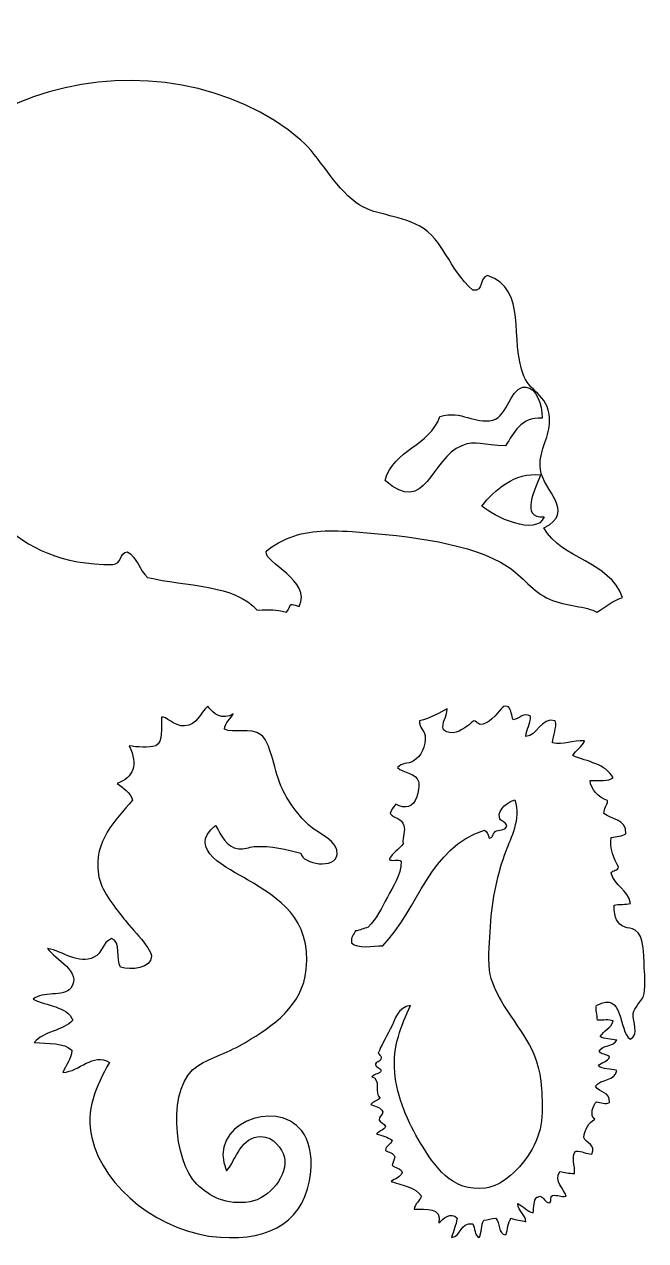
# Model space of a CAD drawing. Header units: centimetres. Extents: x -66 to 65, y -66 to 66.
# Drawn here: x -3.82 to 2.06, y -47.9 to -36.4 of the extents above; entities that cross this region are included whole.
import ezdxf

# ---------------------------------------------------------------- set-up
doc = ezdxf.new("R2010")
doc.units = ezdxf.units.CM
doc.header["$MEASUREMENT"] = 0
doc.layers.add('Layer 1', color=7, linetype='Continuous')

msp = doc.modelspace()

# ---------------------------------------------------------------- linework, layer by layer
at = {"layer": 'Layer 1'}
for points, knots in [([(0.42417, -38.91366), (0.53358, -38.93081), (0.48323, -38.78825), (0.56252, -38.77528), (0.56252, -38.77528), (0.95175, -38.90252), (0.76577, -39.38186), (0.90841, -39.72648), (0.90841, -39.72648), (0.97863, -39.89613), (1.16119, -39.89986), (1.15053, -40.17611), (1.15053, -40.17611), (1.1455, -40.30655), (1.04316, -40.45003), (1.06404, -40.60849), (1.06404, -40.60849), (1.09156, -40.8173), (1.40699, -41.00163), (1.09865, -41.16189), (1.09865, -41.16189), (1.26608, -41.4614), (1.71973, -41.47468), (1.84229, -41.81912), (1.84229, -41.81912), (1.74709, -41.85076), (1.6782, -41.90868), (1.60017, -41.95747), (1.60017, -41.95747), (1.50463, -41.90249), (1.30561, -41.90196), (1.15054, -41.8364), (1.15054, -41.8364), (0.99896, -41.77237), (0.89231, -41.6146), (0.75274, -41.52509), (0.75274, -41.52509), (0.41085, -41.30588), (-0.15248, -41.23762), (-0.71729, -41.19653), (-0.71729, -41.19653), (-0.96341, -41.17859), (-1.15232, -41.18476), (-1.33988, -41.26567), (-1.33988, -41.26567), (-1.37107, -41.27916), (-1.52609, -41.36169), (-1.53012, -41.38674), (-1.53012, -41.38674), (-1.54764, -41.4966), (-1.09639, -41.65651), (-1.21881, -41.90556), (-1.21881, -41.90556), (-1.33935, -41.8587), (-1.28289, -41.89717), (-1.33986, -41.95744), (-1.33986, -41.95744), (-1.45048, -41.93175), (-1.48086, -41.93164), (-1.61656, -41.94016), (-1.61656, -41.94016), (-1.81987, -41.69378), (-2.29233, -41.71659), (-2.65423, -41.62882), (-2.65423, -41.62882), (-2.73003, -41.5605), (-2.75226, -41.43864), (-2.84447, -41.38673), (-2.84447, -41.38673), (-2.92093, -41.39673), (-2.89776, -41.5064), (-2.98282, -41.5078), (-2.98282, -41.5078), (-3.95289, -41.51518), (-4.26266, -40.86216), (-4.64308, -40.27987), (-4.64308, -40.27987), (-4.95365, -40.52241), (-5.30128, -40.72149), (-5.85371, -40.66037), (-5.85371, -40.66037), (-5.92988, -40.65196), (-6.02812, -40.59676), (-6.11313, -40.59118), (-6.11313, -40.59118), (-6.28815, -40.5797), (-6.51162, -40.65836), (-6.64926, -40.52204), (-6.64926, -40.52204), (-7.02828, -40.14657), (-6.24834, -39.89453), (-6.04395, -39.74379), (-6.04395, -39.74379), (-5.92192, -39.65378), (-5.83347, -39.56588), (-5.71534, -39.50164), (-5.71534, -39.50164), (-5.50156, -39.38536), (-5.15453, -39.37813), (-5.11005, -39.08656), (-5.11005, -39.08656), (-5.09682, -39.00004), (-5.11545, -38.90884), (-5.11005, -38.82714), (-5.11005, -38.82714), (-4.98443, -36.92783), (-2.47059, -36.39869), (-1.20149, -37.49549), (-1.20149, -37.49549), (-1.02496, -37.64805), (-0.89375, -37.92713), (-0.68267, -38.0835), (-0.68267, -38.0835), (-0.51085, -38.21076), (-0.29876, -38.18878), (-0.07738, -38.30832), (-0.07738, -38.30832), (0.14924, -38.43069), (0.19059, -38.7044), (0.42417, -38.91366)], [0, 0, 0, 0, 0.03225806, 0.03225806, 0.03225806, 0.03225806, 0.06451613, 0.06451613, 0.06451613, 0.06451613, 0.09677419, 0.09677419, 0.09677419, 0.09677419, 0.12903226, 0.12903226, 0.12903226, 0.12903226, 0.16129032, 0.16129032, 0.16129032, 0.16129032, 0.19354839, 0.19354839, 0.19354839, 0.19354839, 0.22580645, 0.22580645, 0.22580645, 0.22580645, 0.25806452, 0.25806452, 0.25806452, 0.25806452, 0.29032258, 0.29032258, 0.29032258, 0.29032258, 0.32258065, 0.32258065, 0.32258065, 0.32258065, 0.35483871, 0.35483871, 0.35483871, 0.35483871, 0.38709677, 0.38709677, 0.38709677, 0.38709677, 0.41935484, 0.41935484, 0.41935484, 0.41935484, 0.4516129, 0.4516129, 0.4516129, 0.4516129, 0.48387097, 0.48387097, 0.48387097, 0.48387097, 0.51612903, 0.51612903, 0.51612903, 0.51612903, 0.5483871, 0.5483871, 0.5483871, 0.5483871, 0.58064516, 0.58064516, 0.58064516, 0.58064516, 0.61290323, 0.61290323, 0.61290323, 0.61290323, 0.64516129, 0.64516129, 0.64516129, 0.64516129, 0.67741935, 0.67741935, 0.67741935, 0.67741935, 0.70967742, 0.70967742, 0.70967742, 0.70967742, 0.74193548, 0.74193548, 0.74193548, 0.74193548, 0.77419355, 0.77419355, 0.77419355, 0.77419355, 0.80645161, 0.80645161, 0.80645161, 0.80645161, 0.83870968, 0.83870968, 0.83870968, 0.83870968, 0.87096774, 0.87096774, 0.87096774, 0.87096774, 0.90322581, 0.90322581, 0.90322581, 0.90322581, 0.93548387, 0.93548387, 0.93548387, 0.93548387, 1, 1, 1, 1]), ([(0.92569, -39.83025), (0.77773, -39.82088), (0.76064, -40.10677), (0.61438, -40.14156), (0.61438, -40.14156), (0.43563, -40.18408), (0.3249, -40.04626), (0.11286, -40.10698), (0.11286, -40.10698), (0.01928, -40.3881), (-0.32561, -40.41792), (-0.40596, -40.71227), (-0.40596, -40.71227), (-0.01845, -41.05752), (0.02698, -40.49994), (0.3204, -40.38366), (0.3204, -40.38366), (0.46163, -40.32775), (0.51516, -40.38541), (0.73548, -40.38366), (0.73548, -40.38366), (0.81512, -40.26155), (0.87063, -40.11529), (1.08134, -40.12424), (1.08134, -40.12424), (1.08269, -39.99183), (1.02355, -39.83639), (0.92569, -39.83025)], [0, 0, 0, 0, 0.125, 0.125, 0.125, 0.125, 0.25, 0.25, 0.25, 0.25, 0.375, 0.375, 0.375, 0.375, 0.5, 0.5, 0.5, 0.5, 0.625, 0.625, 0.625, 0.625, 0.75, 0.75, 0.75, 0.75, 1, 1, 1, 1]), ([(0.51063, -40.95436), (0.61641, -41.05326), (1.03257, -41.24691), (1.09867, -41.05813), (1.09867, -41.05813), (0.86618, -41.07244), (1.01937, -40.7922), (1.06406, -40.66038), (1.06406, -40.66038), (0.82123, -40.63194), (0.63068, -40.8027), (0.51063, -40.95436)], [0, 0, 0, 0, 0.25, 0.25, 0.25, 0.25, 0.5, 0.5, 0.5, 0.5, 1, 1, 1, 1]), ([(-2.08294, -42.84626), (-2.03719, -42.92098), (-1.94094, -42.98273), (-1.84222, -42.91952), (-1.84222, -42.91952), (-1.86534, -42.97312), (-1.91863, -42.99659), (-1.92596, -43.06605), (-1.92596, -43.06605), (-1.84428, -43.10624), (-1.6749, -43.04382), (-1.5806, -43.11838), (-1.5806, -43.11838), (-1.484, -43.19474), (-1.46826, -43.41609), (-1.39222, -43.59979), (-1.39222, -43.59979), (-1.33192, -43.74544), (-1.21339, -43.89737), (-1.10964, -43.98701), (-1.10964, -43.98701), (-1.04132, -44.04604), (-0.84519, -44.12581), (-0.85847, -44.24866), (-0.85847, -44.24866), (-0.87387, -44.39116), (-1.18568, -44.34563), (-1.20383, -44.23818), (-1.20383, -44.23818), (-1.33266, -44.20593), (-1.48363, -44.16209), (-1.64338, -44.17539), (-1.64338, -44.17539), (-1.6937, -44.17957), (-1.74292, -44.20272), (-1.78991, -44.19632), (-1.78991, -44.19632), (-1.91665, -44.17904), (-1.95033, -44.06789), (-2.00967, -43.97653), (-2.00967, -43.97653), (-2.29854, -44.20166), (-1.88479, -44.38357), (-1.70617, -44.48935), (-1.70617, -44.48935), (-1.41457, -44.66207), (-1.10191, -44.85326), (-1.1515, -45.33708), (-1.1515, -45.33708), (-1.18693, -45.68292), (-1.4663, -45.87109), (-1.7271, -46.02777), (-1.7271, -46.02777), (-1.8776, -46.1182), (-2.04471, -46.16676), (-2.17713, -46.24756), (-2.17713, -46.24756), (-2.47672, -46.43036), (-2.40687, -47.15191), (-2.18761, -47.36738), (-2.18761, -47.36738), (-2.06799, -47.48493), (-1.90596, -47.57095), (-1.68527, -47.53481), (-1.68527, -47.53481), (-1.49882, -47.5043), (-1.31639, -47.27869), (-1.36084, -47.10574), (-1.36084, -47.10574), (-1.37891, -47.03541), (-1.4595, -46.91736), (-1.58063, -46.91736), (-1.58063, -46.91736), (-1.76737, -46.91736), (-1.8136, -47.13233), (-1.90506, -47.24179), (-1.90506, -47.24179), (-2.09823, -46.80771), (-1.4381, -46.54789), (-1.19341, -46.86505), (-1.19341, -46.86505), (-1.12382, -46.95525), (-1.09342, -47.08759), (-1.10967, -47.25227), (-1.10967, -47.25227), (-1.15536, -47.71487), (-1.48022, -47.90243), (-1.96785, -47.86975), (-1.96785, -47.86975), (-2.52535, -47.83236), (-3.06717, -47.40863), (-3.18186, -46.92783), (-3.18186, -46.92783), (-3.24401, -46.66727), (-3.13963, -46.4438), (-3.01441, -46.21618), (-3.01441, -46.21618), (-3.17152, -46.11937), (-3.2964, -46.30519), (-3.45396, -46.31037), (-3.45396, -46.31037), (-3.42859, -46.23811), (-3.37469, -46.19427), (-3.37022, -46.10108), (-3.37022, -46.10108), (-3.44198, -46.0298), (-3.5944, -46.03917), (-3.72606, -46.02779), (-3.72606, -46.02779), (-3.64092, -45.92108), (-3.45216, -45.91793), (-3.35977, -45.8185), (-3.35977, -45.8185), (-3.41541, -45.68227), (-3.60925, -45.68422), (-3.73654, -45.61964), (-3.73654, -45.61964), (-3.64917, -45.53847), (-3.4438, -45.60109), (-3.3807, -45.51497), (-3.3807, -45.51497), (-3.26582, -45.35815), (-3.5317, -45.24049), (-3.60049, -45.13823), (-3.60049, -45.13823), (-3.45243, -45.1671), (-3.30709, -45.29285), (-3.16094, -45.22194), (-3.16094, -45.22194), (-3.07754, -45.18151), (-3.0863, -45.08629), (-2.99349, -45.04401), (-2.99349, -45.04401), (-2.90316, -45.07229), (-2.9561, -45.24385), (-2.90978, -45.31613), (-2.90978, -45.31613), (-2.80731, -45.34426), (-2.61892, -45.33097), (-2.61673, -45.21146), (-2.61673, -45.21146), (-2.61538, -45.13759), (-2.84218, -44.907), (-2.88885, -44.84517), (-2.88885, -44.84517), (-2.97013, -44.73748), (-3.09853, -44.58638), (-3.11909, -44.437), (-3.11909, -44.437), (-3.1632, -44.11648), (-2.96045, -43.93281), (-2.79466, -43.7358), (-2.79466, -43.7358), (-2.81789, -43.65788), (-2.88467, -43.62348), (-2.94119, -43.57882), (-2.94119, -43.57882), (-2.78432, -43.51995), (-2.74106, -43.4061), (-2.82607, -43.22298), (-2.82607, -43.22298), (-2.75558, -43.23385), (-2.64351, -43.24335), (-2.5749, -43.22298), (-2.5749, -43.22298), (-2.50415, -43.18559), (-2.52632, -43.05526), (-2.52257, -42.95088), (-2.52257, -42.95088), (-2.47762, -42.93585), (-2.40613, -43.04028), (-2.30278, -43.03459), (-2.30278, -43.03459), (-2.18367, -43.02809), (-2.15758, -42.91305), (-2.08294, -42.84626)], [0, 0, 0, 0, 0.02222222, 0.02222222, 0.02222222, 0.02222222, 0.04444444, 0.04444444, 0.04444444, 0.04444444, 0.06666667, 0.06666667, 0.06666667, 0.06666667, 0.08888889, 0.08888889, 0.08888889, 0.08888889, 0.11111111, 0.11111111, 0.11111111, 0.11111111, 0.13333333, 0.13333333, 0.13333333, 0.13333333, 0.15555556, 0.15555556, 0.15555556, 0.15555556, 0.17777778, 0.17777778, 0.17777778, 0.17777778, 0.2, 0.2, 0.2, 0.2, 0.22222222, 0.22222222, 0.22222222, 0.22222222, 0.24444444, 0.24444444, 0.24444444, 0.24444444, 0.26666667, 0.26666667, 0.26666667, 0.26666667, 0.28888889, 0.28888889, 0.28888889, 0.28888889, 0.31111111, 0.31111111, 0.31111111, 0.31111111, 0.33333333, 0.33333333, 0.33333333, 0.33333333, 0.35555556, 0.35555556, 0.35555556, 0.35555556, 0.37777778, 0.37777778, 0.37777778, 0.37777778, 0.4, 0.4, 0.4, 0.4, 0.42222222, 0.42222222, 0.42222222, 0.42222222, 0.44444444, 0.44444444, 0.44444444, 0.44444444, 0.46666667, 0.46666667, 0.46666667, 0.46666667, 0.48888889, 0.48888889, 0.48888889, 0.48888889, 0.51111111, 0.51111111, 0.51111111, 0.51111111, 0.53333333, 0.53333333, 0.53333333, 0.53333333, 0.55555556, 0.55555556, 0.55555556, 0.55555556, 0.57777778, 0.57777778, 0.57777778, 0.57777778, 0.6, 0.6, 0.6, 0.6, 0.62222222, 0.62222222, 0.62222222, 0.62222222, 0.64444444, 0.64444444, 0.64444444, 0.64444444, 0.66666667, 0.66666667, 0.66666667, 0.66666667, 0.68888889, 0.68888889, 0.68888889, 0.68888889, 0.71111111, 0.71111111, 0.71111111, 0.71111111, 0.73333333, 0.73333333, 0.73333333, 0.73333333, 0.75555556, 0.75555556, 0.75555556, 0.75555556, 0.77777778, 0.77777778, 0.77777778, 0.77777778, 0.8, 0.8, 0.8, 0.8, 0.82222222, 0.82222222, 0.82222222, 0.82222222, 0.84444444, 0.84444444, 0.84444444, 0.84444444, 0.86666667, 0.86666667, 0.86666667, 0.86666667, 0.88888889, 0.88888889, 0.88888889, 0.88888889, 0.91111111, 0.91111111, 0.91111111, 0.91111111, 0.93333333, 0.93333333, 0.93333333, 0.93333333, 0.95555556, 0.95555556, 0.95555556, 0.95555556, 1, 1, 1, 1]), ([(0.80623, -42.97655), (0.87084, -42.96692), (0.90503, -42.90091), (0.9712, -42.94184), (0.9712, -42.94184), (0.97284, -43.02159), (0.93167, -43.05855), (0.92778, -43.13284), (0.92778, -43.13284), (1.033, -43.13522), (1.06494, -42.94761), (1.20559, -42.98526), (1.20559, -42.98526), (1.22268, -43.05008), (1.18321, -43.12179), (1.17955, -43.19362), (1.17955, -43.19362), (1.28353, -43.22431), (1.36725, -43.16203), (1.48345, -43.17626), (1.48345, -43.17626), (1.45633, -43.23309), (1.39995, -43.26058), (1.37055, -43.31514), (1.37055, -43.31514), (1.51057, -43.37192), (1.68522, -43.39407), (1.75256, -43.52355), (1.75256, -43.52355), (1.71121, -43.56324), (1.61262, -43.5457), (1.53552, -43.54959), (1.53552, -43.54959), (1.53642, -43.6327), (1.61669, -43.71141), (1.70046, -43.74062), (1.70046, -43.74062), (1.69784, -43.79007), (1.66532, -43.80965), (1.66572, -43.86214), (1.66572, -43.86214), (1.73798, -43.92302), (1.8795, -43.91463), (1.87408, -44.0532), (1.87408, -44.0532), (1.83847, -44.07548), (1.78587, -44.08072), (1.73517, -44.08794), (1.73517, -44.08794), (1.713, -44.19332), (1.76253, -44.29627), (1.80462, -44.36581), (1.80462, -44.36581), (1.80369, -44.40822), (1.74519, -44.39314), (1.73517, -44.42653), (1.73517, -44.42653), (1.7684, -44.54961), (1.89463, -44.57964), (1.91749, -44.71305), (1.91749, -44.71305), (1.87301, -44.72644), (1.8057, -44.71699), (1.76123, -44.73038), (1.76123, -44.73038), (1.76303, -44.85669), (1.79063, -44.90209), (1.86542, -44.93879), (1.86542, -44.93879), (1.89122, -44.95146), (1.92731, -44.94249), (1.96091, -44.9648), (1.96091, -44.9648), (2.05074, -45.02452), (2.03925, -45.18388), (2.04772, -45.32077), (2.04772, -45.32077), (2.05314, -45.40763), (2.06111, -45.52458), (2.03907, -45.58996), (2.03907, -45.58996), (2.02402, -45.6346), (1.95051, -45.6981), (1.94358, -45.75493), (1.94358, -45.75493), (1.93395, -45.8338), (2.00531, -45.94625), (1.91752, -45.99803), (1.91752, -45.99803), (1.79391, -45.91892), (1.86286, -45.53236), (1.59629, -45.67675), (1.59629, -45.67675), (1.58653, -45.71726), (1.60108, -45.76504), (1.60497, -45.81568), (1.60497, -45.81568), (1.65273, -45.82002), (1.71871, -45.80608), (1.75255, -45.82433), (1.75255, -45.82433), (1.73379, -45.89532), (1.66405, -45.91527), (1.631, -45.97197), (1.631, -45.97197), (1.67095, -45.99565), (1.73281, -45.99745), (1.78726, -46.00668), (1.78726, -46.00668), (1.76003, -46.06915), (1.6479, -46.04679), (1.62232, -46.11087), (1.62232, -46.11087), (1.63902, -46.14336), (1.69296, -46.13862), (1.71781, -46.16299), (1.71781, -46.16299), (1.70606, -46.2149), (1.63756, -46.21009), (1.61362, -46.2498), (1.61362, -46.2498), (1.65386, -46.28187), (1.73096, -46.27718), (1.78727, -46.29322), (1.78727, -46.29322), (1.77491, -46.39659), (1.63087, -46.36836), (1.58759, -46.4408), (1.58759, -46.4408), (1.61823, -46.50568), (1.72975, -46.48967), (1.71782, -46.59709), (1.71782, -46.59709), (1.68252, -46.61926), (1.63265, -46.59288), (1.59627, -46.58844), (1.59627, -46.58844), (1.56238, -46.61117), (1.52817, -46.72708), (1.57891, -46.75338), (1.57891, -46.75338), (1.52197, -46.78899), (1.48427, -46.84397), (1.47472, -46.92703), (1.47472, -46.92703), (1.49755, -46.97966), (1.59286, -46.99561), (1.55285, -47.08332), (1.55285, -47.08332), (1.4926, -47.08279), (1.46207, -47.05252), (1.39656, -47.05726), (1.39656, -47.05726), (1.35568, -47.10446), (1.39349, -47.19852), (1.38791, -47.26562), (1.38791, -47.26562), (1.33235, -47.26909), (1.29644, -47.25292), (1.24898, -47.24826), (1.24898, -47.24826), (1.18897, -47.33991), (1.29049, -47.41315), (1.30975, -47.48271), (1.30975, -47.48271), (1.25689, -47.48925), (1.23101, -47.46882), (1.1795, -47.47403), (1.1795, -47.47403), (1.15185, -47.47818), (1.17357, -47.53176), (1.15346, -47.54348), (1.15346, -47.54348), (1.09729, -47.54755), (1.10705, -47.48569), (1.05797, -47.48271), (1.05797, -47.48271), (1.05098, -47.48726), (1.04387, -47.49176), (1.03193, -47.49136), (1.03193, -47.49136), (0.99719, -47.51737), (1.00418, -47.58515), (0.99719, -47.63894), (0.99719, -47.63894), (0.93321, -47.62481), (0.90345, -47.57645), (0.84961, -47.55213), (0.84961, -47.55213), (0.85665, -47.62902), (0.91922, -47.65034), (0.92774, -47.72578), (0.92774, -47.72578), (0.8898, -47.7058), (0.82831, -47.70946), (0.78881, -47.69104), (0.78881, -47.69104), (0.75214, -47.7238), (0.75939, -47.80052), (0.73674, -47.84733), (0.73674, -47.84733), (0.66033, -47.83982), (0.68464, -47.73152), (0.6412, -47.69104), (0.6412, -47.69104), (0.59955, -47.69279), (0.56778, -47.70438), (0.52836, -47.7084), (0.52836, -47.7084), (0.50362, -47.75311), (0.51055, -47.82955), (0.48494, -47.87334), (0.48494, -47.87334), (0.43853, -47.85609), (0.44906, -47.78193), (0.42414, -47.74314), (0.42414, -47.74314), (0.29976, -47.72872), (0.32045, -47.8594), (0.22446, -47.87334), (0.22446, -47.87334), (0.24073, -47.81153), (0.26526, -47.7579), (0.27656, -47.69102), (0.27656, -47.69102), (0.21827, -47.62345), (0.13869, -47.69954), (0.10291, -47.73444), (0.10291, -47.73444), (0.13437, -47.58138), (-0.01554, -47.60974), (-0.13151, -47.60421), (-0.13151, -47.60421), (-0.12164, -47.55045), (-0.07949, -47.52886), (-0.06208, -47.48266), (-0.06208, -47.48266), (-0.11793, -47.3967), (-0.24001, -47.37699), (-0.34857, -47.34373), (-0.34857, -47.34373), (-0.31468, -47.31394), (-0.25856, -47.3064), (-0.24438, -47.25692), (-0.24438, -47.25692), (-0.2548, -47.21236), (-0.31502, -47.21758), (-0.33987, -47.18747), (-0.33987, -47.18747), (-0.32952, -47.16305), (-0.32034, -47.13752), (-0.31383, -47.10934), (-0.31383, -47.10934), (-0.32505, -47.07132), (-0.37175, -47.06886), (-0.40064, -47.04854), (-0.40064, -47.04854), (-0.40003, -46.99703), (-0.3482, -46.99679), (-0.33987, -46.95303), (-0.33987, -46.95303), (-0.37908, -46.92279), (-0.43202, -46.90628), (-0.48745, -46.89231), (-0.48745, -46.89231), (-0.4629, -46.86479), (-0.41696, -46.8586), (-0.40064, -46.82283), (-0.40064, -46.82283), (-0.41064, -46.7923), (-0.44988, -46.79105), (-0.46141, -46.762), (-0.46141, -46.762), (-0.46599, -46.71983), (-0.42447, -46.72371), (-0.42667, -46.68389), (-0.42667, -46.68389), (-0.44392, -46.64034), (-0.49723, -46.63285), (-0.53954, -46.61441), (-0.53954, -46.61441), (-0.51814, -46.58666), (-0.47853, -46.57702), (-0.45273, -46.55366), (-0.45273, -46.55366), (-0.51329, -46.50868), (-0.43902, -46.37406), (-0.53089, -46.35395), (-0.53089, -46.35395), (-0.5025, -46.32051), (-0.45096, -46.32741), (-0.44405, -46.29318), (-0.44405, -46.29318), (-0.43992, -46.27273), (-0.49384, -46.26458), (-0.49617, -46.24106), (-0.49617, -46.24106), (-0.49977, -46.20418), (-0.44577, -46.21955), (-0.44405, -46.17161), (-0.44405, -46.17161), (-0.44503, -46.14941), (-0.45998, -46.14126), (-0.47011, -46.12817), (-0.47011, -46.12817), (-0.444, -46.06197), (-0.40113, -45.98471), (-0.35721, -45.90248), (-0.35721, -45.90248), (-0.30609, -45.80673), (-0.28474, -45.69245), (-0.16621, -45.67674), (-0.16621, -45.67674), (-0.25011, -45.86788), (-0.33626, -46.05774), (-0.31379, -46.31055), (-0.31379, -46.31055), (-0.29313, -46.5433), (-0.1861, -46.78857), (-0.07069, -46.97907), (-0.07069, -46.97907), (0.05774, -47.19113), (0.22326, -47.44609), (0.54574, -47.40452), (0.54574, -47.40452), (0.62797, -47.39394), (0.69938, -47.35097), (0.75415, -47.30901), (0.75415, -47.30901), (0.90814, -47.19116), (1.05347, -46.9763), (1.07538, -46.77072), (1.07538, -46.77072), (1.08737, -46.65822), (1.08096, -46.56519), (1.07538, -46.46685), (1.07538, -46.46685), (1.05276, -46.06894), (0.84744, -45.91093), (0.69337, -45.63336), (0.69337, -45.63336), (0.64717, -45.55015), (0.59333, -45.44826), (0.58045, -45.34684), (0.58045, -45.34684), (0.56262, -45.20571), (0.5814, -45.06183), (0.58915, -44.93012), (0.58915, -44.93012), (0.60492, -44.6612), (0.65678, -44.4377), (0.73676, -44.21815), (0.73676, -44.21815), (0.78121, -44.0961), (0.88284, -43.9224), (0.82357, -43.73193), (0.82357, -43.73193), (0.75785, -43.75254), (0.6613, -43.82136), (0.67596, -43.89687), (0.67596, -43.89687), (0.68533, -43.94529), (0.72478, -43.92531), (0.74539, -43.97503), (0.74539, -43.97503), (0.74285, -44.02165), (0.68663, -44.01464), (0.64993, -44.02715), (0.64993, -44.02715), (0.61191, -44.03543), (0.62175, -44.09152), (0.58045, -44.0966), (0.58045, -44.0966), (0.57055, -44.06601), (0.56137, -44.03461), (0.53703, -44.01844), (0.53703, -44.01844), (0.01318, -44.1805), (-0.0881, -44.76509), (-0.42669, -45.11241), (-0.42669, -45.11241), (-0.52091, -45.11683), (-0.66585, -45.14345), (-0.72191, -45.08637), (-0.72191, -45.08637), (-0.73194, -45.02713), (-0.70045, -45.00943), (-0.68717, -44.97347), (-0.68717, -44.97347), (-0.63939, -44.96918), (-0.60981, -44.94669), (-0.56562, -44.93876), (-0.56562, -44.93876), (-0.48572, -44.85759), (-0.43785, -44.75347), (-0.3833, -44.65224), (-0.3833, -44.65224), (-0.33094, -44.55511), (-0.25588, -44.45026), (-0.25307, -44.3136), (-0.25307, -44.3136), (-0.27524, -44.29241), (-0.34377, -44.31746), (-0.36594, -44.29624), (-0.36594, -44.29624), (-0.33467, -44.23494), (-0.27482, -44.20218), (-0.23571, -44.14866), (-0.23571, -44.14866), (-0.2396, -44.07868), (-0.21243, -44.02629), (-0.22703, -43.97501), (-0.22703, -43.97501), (-0.24568, -43.9095), (-0.32278, -43.90775), (-0.35726, -43.86211), (-0.35726, -43.86211), (-0.34482, -43.82827), (-0.32667, -43.80012), (-0.30516, -43.7753), (-0.30516, -43.7753), (-0.21224, -43.82412), (-0.13937, -43.80155), (-0.10545, -43.70587), (-0.10545, -43.70587), (-0.09278, -43.67005), (-0.07934, -43.59001), (-0.08812, -43.55826), (-0.08812, -43.55826), (-0.10878, -43.48301), (-0.23303, -43.47833), (-0.2878, -43.42801), (-0.2878, -43.42801), (-0.25018, -43.38285), (-0.18826, -43.39393), (-0.14022, -43.36724), (-0.14022, -43.36724), (-0.06709, -43.32668), (-0.01237, -43.22426), (-0.02732, -43.12414), (-0.02732, -43.12414), (-0.03515, -43.07204), (-0.08405, -43.0563), (-0.07944, -42.98526), (-0.07944, -42.98526), (0.01888, -42.96483), (0.12381, -42.90493), (0.18107, -42.87234), (0.18107, -42.87234), (0.18361, -42.95584), (0.12482, -42.99487), (0.14633, -43.07205), (0.14633, -43.07205), (0.22872, -43.12968), (0.3104, -43.08113), (0.37207, -43.03731), (0.37207, -43.03731), (0.39305, -43.02241), (0.43017, -42.98558), (0.43284, -42.98524), (0.43284, -42.98524), (0.44811, -42.9832), (0.48174, -43.019), (0.49361, -43.01995), (0.49361, -43.01995), (0.56637, -43.02564), (0.65344, -42.91883), (0.69334, -42.87234), (0.69334, -42.87234), (0.70916, -42.85395), (0.71975, -42.83458), (0.76277, -42.85498), (0.76277, -42.85498), (0.7881, -42.88471), (0.79159, -42.9362), (0.80623, -42.97655)], [0, 0, 0, 0, 0.00833333, 0.00833333, 0.00833333, 0.00833333, 0.01666667, 0.01666667, 0.01666667, 0.01666667, 0.025, 0.025, 0.025, 0.025, 0.03333333, 0.03333333, 0.03333333, 0.03333333, 0.04166667, 0.04166667, 0.04166667, 0.04166667, 0.05, 0.05, 0.05, 0.05, 0.05833333, 0.05833333, 0.05833333, 0.05833333, 0.06666667, 0.06666667, 0.06666667, 0.06666667, 0.075, 0.075, 0.075, 0.075, 0.08333333, 0.08333333, 0.08333333, 0.08333333, 0.09166667, 0.09166667, 0.09166667, 0.09166667, 0.1, 0.1, 0.1, 0.1, 0.10833333, 0.10833333, 0.10833333, 0.10833333, 0.11666667, 0.11666667, 0.11666667, 0.11666667, 0.125, 0.125, 0.125, 0.125, 0.13333333, 0.13333333, 0.13333333, 0.13333333, 0.14166667, 0.14166667, 0.14166667, 0.14166667, 0.15, 0.15, 0.15, 0.15, 0.15833333, 0.15833333, 0.15833333, 0.15833333, 0.16666667, 0.16666667, 0.16666667, 0.16666667, 0.175, 0.175, 0.175, 0.175, 0.18333333, 0.18333333, 0.18333333, 0.18333333, 0.19166667, 0.19166667, 0.19166667, 0.19166667, 0.2, 0.2, 0.2, 0.2, 0.20833333, 0.20833333, 0.20833333, 0.20833333, 0.21666667, 0.21666667, 0.21666667, 0.21666667, 0.225, 0.225, 0.225, 0.225, 0.23333333, 0.23333333, 0.23333333, 0.23333333, 0.24166667, 0.24166667, 0.24166667, 0.24166667, 0.25, 0.25, 0.25, 0.25, 0.25833333, 0.25833333, 0.25833333, 0.25833333, 0.26666667, 0.26666667, 0.26666667, 0.26666667, 0.275, 0.275, 0.275, 0.275, 0.28333333, 0.28333333, 0.28333333, 0.28333333, 0.29166667, 0.29166667, 0.29166667, 0.29166667, 0.3, 0.3, 0.3, 0.3, 0.30833333, 0.30833333, 0.30833333, 0.30833333, 0.31666667, 0.31666667, 0.31666667, 0.31666667, 0.325, 0.325, 0.325, 0.325, 0.33333333, 0.33333333, 0.33333333, 0.33333333, 0.34166667, 0.34166667, 0.34166667, 0.34166667, 0.35, 0.35, 0.35, 0.35, 0.35833333, 0.35833333, 0.35833333, 0.35833333, 0.36666667, 0.36666667, 0.36666667, 0.36666667, 0.375, 0.375, 0.375, 0.375, 0.38333333, 0.38333333, 0.38333333, 0.38333333, 0.39166667, 0.39166667, 0.39166667, 0.39166667, 0.4, 0.4, 0.4, 0.4, 0.40833333, 0.40833333, 0.40833333, 0.40833333, 0.41666667, 0.41666667, 0.41666667, 0.41666667, 0.425, 0.425, 0.425, 0.425, 0.43333333, 0.43333333, 0.43333333, 0.43333333, 0.44166667, 0.44166667, 0.44166667, 0.44166667, 0.45, 0.45, 0.45, 0.45, 0.45833333, 0.45833333, 0.45833333, 0.45833333, 0.46666667, 0.46666667, 0.46666667, 0.46666667, 0.475, 0.475, 0.475, 0.475, 0.48333333, 0.48333333, 0.48333333, 0.48333333, 0.49166667, 0.49166667, 0.49166667, 0.49166667, 0.5, 0.5, 0.5, 0.5, 0.50833333, 0.50833333, 0.50833333, 0.50833333, 0.51666667, 0.51666667, 0.51666667, 0.51666667, 0.525, 0.525, 0.525, 0.525, 0.53333333, 0.53333333, 0.53333333, 0.53333333, 0.54166667, 0.54166667, 0.54166667, 0.54166667, 0.55, 0.55, 0.55, 0.55, 0.55833333, 0.55833333, 0.55833333, 0.55833333, 0.56666667, 0.56666667, 0.56666667, 0.56666667, 0.575, 0.575, 0.575, 0.575, 0.58333333, 0.58333333, 0.58333333, 0.58333333, 0.59166667, 0.59166667, 0.59166667, 0.59166667, 0.6, 0.6, 0.6, 0.6, 0.60833333, 0.60833333, 0.60833333, 0.60833333, 0.61666667, 0.61666667, 0.61666667, 0.61666667, 0.625, 0.625, 0.625, 0.625, 0.63333333, 0.63333333, 0.63333333, 0.63333333, 0.64166667, 0.64166667, 0.64166667, 0.64166667, 0.65, 0.65, 0.65, 0.65, 0.65833333, 0.65833333, 0.65833333, 0.65833333, 0.66666667, 0.66666667, 0.66666667, 0.66666667, 0.675, 0.675, 0.675, 0.675, 0.68333333, 0.68333333, 0.68333333, 0.68333333, 0.69166667, 0.69166667, 0.69166667, 0.69166667, 0.7, 0.7, 0.7, 0.7, 0.70833333, 0.70833333, 0.70833333, 0.70833333, 0.71666667, 0.71666667, 0.71666667, 0.71666667, 0.725, 0.725, 0.725, 0.725, 0.73333333, 0.73333333, 0.73333333, 0.73333333, 0.74166667, 0.74166667, 0.74166667, 0.74166667, 0.75, 0.75, 0.75, 0.75, 0.75833333, 0.75833333, 0.75833333, 0.75833333, 0.76666667, 0.76666667, 0.76666667, 0.76666667, 0.775, 0.775, 0.775, 0.775, 0.78333333, 0.78333333, 0.78333333, 0.78333333, 0.79166667, 0.79166667, 0.79166667, 0.79166667, 0.8, 0.8, 0.8, 0.8, 0.80833333, 0.80833333, 0.80833333, 0.80833333, 0.81666667, 0.81666667, 0.81666667, 0.81666667, 0.825, 0.825, 0.825, 0.825, 0.83333333, 0.83333333, 0.83333333, 0.83333333, 0.84166667, 0.84166667, 0.84166667, 0.84166667, 0.85, 0.85, 0.85, 0.85, 0.85833333, 0.85833333, 0.85833333, 0.85833333, 0.86666667, 0.86666667, 0.86666667, 0.86666667, 0.875, 0.875, 0.875, 0.875, 0.88333333, 0.88333333, 0.88333333, 0.88333333, 0.89166667, 0.89166667, 0.89166667, 0.89166667, 0.9, 0.9, 0.9, 0.9, 0.90833333, 0.90833333, 0.90833333, 0.90833333, 0.91666667, 0.91666667, 0.91666667, 0.91666667, 0.925, 0.925, 0.925, 0.925, 0.93333333, 0.93333333, 0.93333333, 0.93333333, 0.94166667, 0.94166667, 0.94166667, 0.94166667, 0.95, 0.95, 0.95, 0.95, 0.95833333, 0.95833333, 0.95833333, 0.95833333, 0.96666667, 0.96666667, 0.96666667, 0.96666667, 0.975, 0.975, 0.975, 0.975, 0.98333333, 0.98333333, 0.98333333, 0.98333333, 1, 1, 1, 1])]:
    msp.add_open_spline(points, degree=3, knots=knots, dxfattribs=at)

doc.saveas('drawing.dxf')
